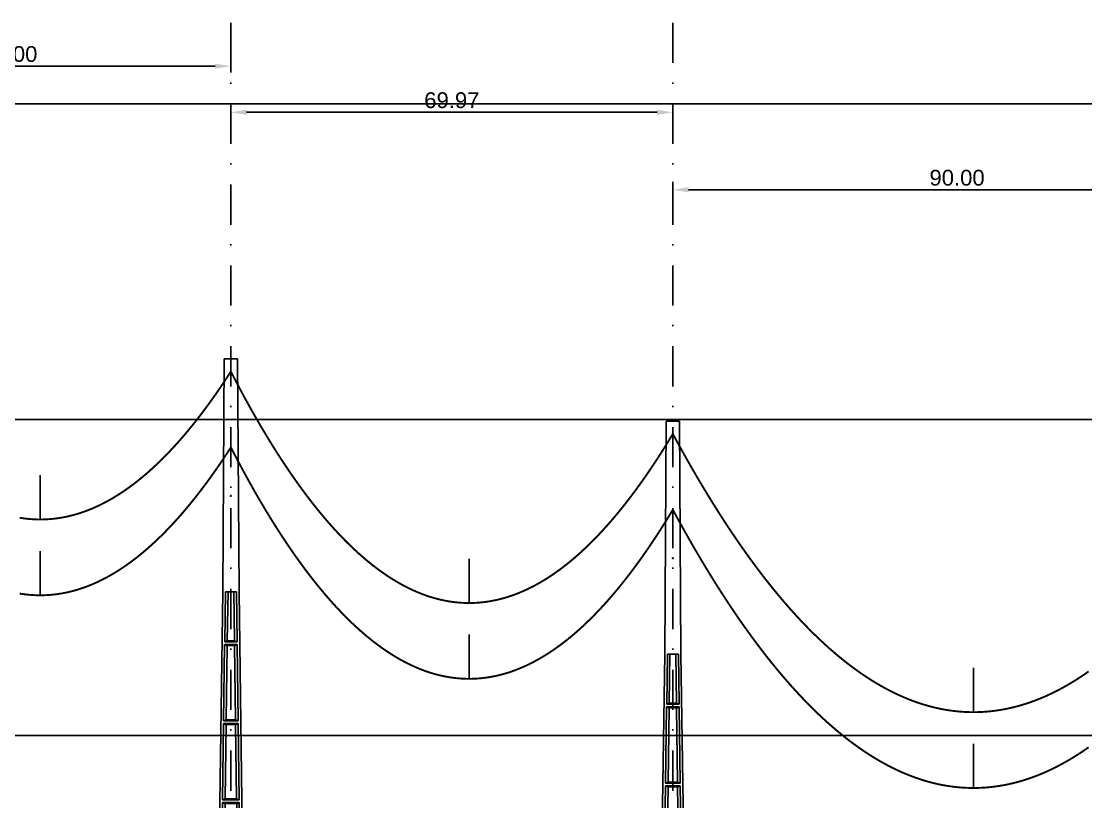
# Model space of a CAD drawing. Header units: metres. Extents: x -121 to 9872, y 3505 to 10721.
# Drawn here: x 7666.5 to 7835, y 8789.5 to 8913 of the extents above; entities that cross this region are included whole.
import ezdxf

# ---------------------------------------------------------------- set-up
doc = ezdxf.new("R2010")
doc.units = ezdxf.units.M
doc.header["$PDMODE"] = 2
doc.linetypes.add('DASHDOT', pattern=[25.4, 12.7, -6.35, 0, -6.35])
for name, color, linetype in [('CON-EOL- CA MAGNOLIA', 210, 'Continuous'), ('cotas', 7, 'Continuous'), ('Grade', 9, 'Continuous'), ('Ind.Rot', 8, 'DASHDOT'), ('POSTE DT', 7, 'Continuous')]:
    doc.layers.add(name, color=color, linetype=linetype)
doc.styles.get("Standard").update_dxf_attribs({"font": 'arial.ttf'})
doc.dimstyles.new('ISO-25', dxfattribs={"dimtxt": 2.5, "dimasz": 2.5, "dimexe": 1.25, "dimexo": 0.625, "dimtad": 1, "dimzin": 1, "dimtxsty": 'Standard', "dimcen": 2.5, "dimaunit": 1, "dimadec": 3, "dimazin": 3, "dimtfac": 1, "dimtmove": 0, "dimatfit": 3, "dimfxlon": 1, "dimarcsym": 0})

# ---------------------------------------------------------------- blocks, each defined once
blk = doc.blocks.new('*U1')
at = {"layer": 'POSTE DT', "extrusion": (0, 1, 0)}
for p, q in [((-3.31, 378.23), (-4.05, 262)), ((-3.31, 378.23), (3.31, 378.23)), ((3.31, 378.23), (4.06, 262)), ((-4.05, 262), (-7.72, 0)), ((-4.05, 262), (-4.05, 262)), ((-2.73, 262), (-3.08, 237.05)), ((-2.73, 262), (2.75, 262)), ((-1.42, 262), (-1.77, 237.57)), ((1.43, 262), (1.77, 237.57)), ((2.75, 262), (3.1, 237.05)), ((4.06, 262), (7.72, 0)), ((-3.1, 235.74), (-3.63, 197.65)), ((3.11, 235.73), (-3.1, 235.74)), ((3.1, 237.05), (-3.08, 237.05)), ((-1.8, 235.21), (-2.32, 198.19)), ((1.8, 235.21), (2.32, 198.19)), ((3.11, 235.73), (3.65, 197.65)), ((-3.65, 196.34), (-4.19, 158.25)), ((-2.35, 195.8), (-2.87, 158.8)), ((2.35, 195.8), (2.87, 158.8)), ((3.66, 196.34), (4.2, 158.25)), ((-4.21, 156.94), (-4.74, 118.85)), ((-2.9, 156.39), (-3.42, 119.41)), ((2.91, 156.39), (3.42, 119.41)), ((4.21, 156.94), (4.75, 118.85)), ((-4.76, 117.54), (-5.29, 79.45)), ((4.77, 117.54), (-4.76, 117.54)), ((4.75, 118.85), (-4.74, 118.85)), ((-3.46, 116.98), (-3.97, 80.02)), ((3.46, 116.98), (3.98, 80.02)), ((4.77, 117.54), (5.3, 79.45)), ((-5.31, 78.14), (-5.85, 40.06)), ((5.32, 78.14), (-5.31, 78.14)), ((5.3, 79.45), (-5.29, 79.45)), ((-4.01, 77.57), (-4.53, 40.63)), ((4.01, 77.57), (4.53, 40.63)), ((5.32, 78.14), (5.85, 40.06)), ((-5.86, 38.74), (-6.41, 0)), ((5.87, 38.74), (-5.86, 38.74)), ((5.85, 40.06), (-5.85, 40.06)), ((-4.56, 38.17), (-5.1, 0)), ((4.56, 38.17), (5.1, 0)), ((5.87, 38.74), (6.41, 0)), ((-6.41, 0), (-7.72, 0)), ((-5.1, 0), (-6.41, 0)), ((5.1, 0), (-5.1, 0)), ((6.41, 0), (5.1, 0)), ((7.72, 0), (6.41, 0))]:
    blk.add_line(p, q, dxfattribs=at)
at = {"layer": 'POSTE DT', "ltscale": 3}
for points in [[(-3.63, 197.65), (3.65, 197.65)], [(-3.65, 196.34), (3.66, 196.34)], [(-4.21, 156.94), (4.21, 156.94)], [(4.2, 158.25), (-4.19, 158.25)]]:
    blk.add_lwpolyline(points, dxfattribs=at)
at = {"layer": 'POSTE DT'}
for points, knots in [([(0.25, 309.94), (0.25, 309.93), (0.25, 309.93), (0.25, 309.92), (0.25, 309.91), (0.25, 309.9), (0.25, 309.89), (0.24, 309.85), (0.22, 309.82), (0.19, 309.77), (0.16, 309.74), (0.11, 309.71), (0.08, 309.7), (0.01, 309.68), (-0.02, 309.68), (-0.08, 309.7), (-0.11, 309.71), (-0.16, 309.74), (-0.18, 309.76), (-0.21, 309.8), (-0.22, 309.82), (-0.24, 309.85), (-0.24, 309.87), (-0.25, 309.89), (-0.25, 309.9), (-0.25, 309.92), (-0.25, 309.92), (-0.25, 309.93), (-0.25, 309.94), (-0.25, 309.95), (-0.25, 309.95), (-0.25, 309.96), (-0.25, 309.97), (-0.24, 310), (-0.23, 310.02), (-0.21, 310.07), (-0.2, 310.09), (-0.15, 310.14), (-0.13, 310.15), (-0.07, 310.18), (-0.03, 310.19), (0.03, 310.19), (0.06, 310.18), (0.12, 310.16), (0.14, 310.14), (0.18, 310.11), (0.2, 310.09), (0.21, 310.06), (0.22, 310.05), (0.23, 310.04), (0.24, 310.01), (0.24, 309.99), (0.25, 309.97), (0.25, 309.96), (0.25, 309.95), (0.25, 309.94), (0.25, 309.94), (0.25, 309.94), (0.25, 309.94)], [-54.728303, -54.728303, -54.728303, -54.728303, -54.309038, -54.309038, -53.647169, -53.647169, -52.532885, -52.532885, -48.86224, -48.86224, -45.282765, -45.282765, -41.52867, -41.52867, -37.867486, -37.867486, -34.454589, -34.454589, -31.301423, -31.301423, -28.48103, -28.48103, -26.961755, -26.961755, -25.7544, -25.7544, -25.136228, -25.136228, -24.64409, -24.64409, -24.094201, -24.094201, -23.191199, -23.191199, -20.494482, -20.494482, -17.342863, -17.342863, -13.645538, -13.645538, -9.835989, -9.835989, -6.296781, -6.296781, -3.005029, -3.005029, 0, 0, 0, 1.527594, 1.527594, 3.697216, 3.697216, 4.489727, 4.489727, 5.01438, 5.01438, 5.095313, 5.095313, 5.095313, 5.095313]), ([(-3.1, 235.74), (-2.88, 235.65), (-2.67, 235.56), (-2.23, 235.39), (-2.02, 235.3), (-1.8, 235.21)], [0.055576, 0.055576, 0.055576, 0.055576, 56.767409, 56.767409, 113.50757, 113.50757, 113.50757, 113.50757]), ([(-1.77, 237.57), (-1.99, 237.49), (-2.21, 237.4), (-2.64, 237.22), (-2.86, 237.14), (-3.08, 237.05)], [0, 0, 0, 0, 56.660495, 56.660495, 113.412826, 113.412826, 113.412826, 113.412826]), ([(-1.8, 235.21), (-1.2, 235.21), (-0.6, 235.21), (0.6, 235.21), (1.2, 235.21), (1.8, 235.21)], [0, 0, 0, 0, 68.567797, 68.567797, 137.136247, 137.136247, 137.136247, 137.136247]), ([(1.77, 237.57), (1.18, 237.57), (0.59, 237.57), (-0.59, 237.57), (-1.18, 237.57), (-1.77, 237.57)], [0, 0, 0, 0, 67.306894, 67.306894, 134.614447, 134.614447, 134.614447, 134.614447]), ([(3.1, 237.05), (2.87, 237.14), (2.65, 237.23), (2.21, 237.4), (1.99, 237.49), (1.77, 237.57)], [0, 0, 0, 0, 56.738948, 56.738948, 113.38731, 113.38731, 113.38731, 113.38731]), ([(1.8, 235.21), (2.02, 235.3), (2.24, 235.38), (2.68, 235.56), (2.89, 235.65), (3.11, 235.73)], [0, 0, 0, 0, 56.845349, 56.845349, 113.599799, 113.599799, 113.599799, 113.599799]), ([(-2.32, 198.19), (-2.54, 198.1), (-2.76, 198.01), (-3.2, 197.83), (-3.41, 197.74), (-3.63, 197.65)], [0, 0, 0, 0, 63.412073, 63.412073, 126.777421, 126.777421, 126.777421, 126.777421]), ([(2.32, 198.19), (1.55, 198.19), (0.77, 198.19), (-0.77, 198.19), (-1.55, 198.19), (-2.32, 198.19)], [0, 0, 0, 0, 88.31008, 88.31008, 176.620652, 176.620652, 176.620652, 176.620652]), ([(3.65, 197.65), (3.43, 197.74), (3.2, 197.83), (2.76, 198.01), (2.54, 198.1), (2.32, 198.19)], [0, 0, 0, 0, 63.488119, 63.488119, 126.880939, 126.880939, 126.880939, 126.880939]), ([(-3.65, 196.34), (-3.43, 196.25), (-3.22, 196.16), (-2.78, 195.98), (-2.57, 195.89), (-2.35, 195.8)], [0.054307, 0.054307, 0.054307, 0.054307, 63.527131, 63.527131, 127.063246, 127.063246, 127.063246, 127.063246]), ([(-2.35, 195.8), (-1.57, 195.8), (-0.78, 195.8), (0.79, 195.8), (1.57, 195.8), (2.35, 195.8)], [0, 0, 0, 0, 89.585713, 89.585713, 179.17191, 179.17191, 179.17191, 179.17191]), ([(2.35, 195.8), (2.57, 195.89), (2.79, 195.98), (3.23, 196.16), (3.45, 196.25), (3.66, 196.34)], [0, 0, 0, 0, 63.60246, 63.60246, 127.109696, 127.109696, 127.109696, 127.109696]), ([(-4.21, 156.94), (-3.99, 156.85), (-3.77, 156.75), (-3.34, 156.57), (-3.12, 156.48), (-2.9, 156.39)], [0.053423, 0.053423, 0.053423, 0.053423, 70.429742, 70.429742, 140.90167, 140.90167, 140.90167, 140.90167]), ([(-2.87, 158.8), (-3.09, 158.71), (-3.31, 158.62), (-3.75, 158.43), (-3.97, 158.34), (-4.19, 158.25)], [0, 0, 0, 0, 70.301707, 70.301707, 140.590947, 140.590947, 140.590947, 140.590947]), ([(-2.9, 156.39), (-1.94, 156.39), (-0.97, 156.39), (0.97, 156.39), (1.94, 156.39), (2.91, 156.39)], [0, 0, 0, 0, 110.60219, 110.60219, 221.20473, 221.20473, 221.20473, 221.20473]), ([(2.87, 158.8), (1.92, 158.8), (0.96, 158.8), (-0.96, 158.8), (-1.91, 158.8), (-2.87, 158.8)], [0, 0, 0, 0, 109.314454, 109.314454, 218.629264, 218.629264, 218.629264, 218.629264]), ([(4.2, 158.25), (3.98, 158.34), (3.76, 158.44), (3.31, 158.62), (3.09, 158.71), (2.87, 158.8)], [0, 0, 0, 0, 70.379198, 70.379198, 140.659718, 140.659718, 140.659718, 140.659718]), ([(2.91, 156.39), (3.12, 156.48), (3.34, 156.57), (3.78, 156.75), (4, 156.85), (4.21, 156.94)], [0, 0, 0, 0, 70.506649, 70.506649, 140.914701, 140.914701, 140.914701, 140.914701]), ([(-4.76, 117.54), (-4.54, 117.45), (-4.32, 117.35), (-3.89, 117.17), (-3.67, 117.07), (-3.46, 116.98)], [0.052784, 0.052784, 0.052784, 0.052784, 77.438432, 77.438432, 154.950301, 154.950301, 154.950301, 154.950301]), ([(-3.42, 119.41), (-3.64, 119.32), (-3.86, 119.23), (-4.3, 119.04), (-4.52, 118.95), (-4.74, 118.85)], [0, 0, 0, 0, 77.299547, 77.299547, 154.618634, 154.618634, 154.618634, 154.618634]), ([(-3.46, 116.98), (-2.3, 116.98), (-1.15, 116.98), (1.15, 116.98), (2.31, 116.98), (3.46, 116.98)], [0, 0, 0, 0, 131.617604, 131.617604, 263.235447, 263.235447, 263.235447, 263.235447]), ([(3.42, 119.41), (2.28, 119.41), (1.14, 119.41), (-1.14, 119.41), (-2.28, 119.41), (-3.42, 119.41)], [0, 0, 0, 0, 130.319901, 130.319901, 260.640046, 260.640046, 260.640046, 260.640046]), ([(4.75, 118.85), (4.53, 118.95), (4.31, 119.04), (3.87, 119.23), (3.64, 119.32), (3.42, 119.41)], [0, 0, 0, 0, 77.381597, 77.381597, 154.66183, 154.66183, 154.66183, 154.66183]), ([(3.46, 116.98), (3.68, 117.07), (3.89, 117.17), (4.33, 117.35), (4.55, 117.45), (4.77, 117.54)], [0, 0, 0, 0, 77.520013, 77.520013, 154.938747, 154.938747, 154.938747, 154.938747]), ([(-3.97, 80.02), (-4.19, 79.93), (-4.41, 79.83), (-4.85, 79.64), (-5.07, 79.55), (-5.29, 79.45)], [0, 0, 0, 0, 84.379671, 84.379671, 168.809376, 168.809376, 168.809376, 168.809376]), ([(3.98, 80.02), (2.65, 80.02), (1.33, 80.02), (-1.32, 80.02), (-2.65, 80.02), (-3.97, 80.02)], [0, 0, 0, 0, 151.326157, 151.326157, 302.652465, 302.652465, 302.652465, 302.652465]), ([(5.3, 79.45), (5.08, 79.55), (4.86, 79.64), (4.42, 79.83), (4.2, 79.93), (3.98, 80.02)], [0, 0, 0, 0, 84.46863, 84.46863, 168.833721, 168.833721, 168.833721, 168.833721]), ([(-5.31, 78.14), (-5.09, 78.05), (-4.88, 77.95), (-4.44, 77.76), (-4.23, 77.67), (-4.01, 77.57)], [0.052308, 0.052308, 0.052308, 0.052308, 84.527725, 84.527725, 169.158824, 169.158824, 169.158824, 169.158824]), ([(-4.01, 77.57), (-2.67, 77.57), (-1.34, 77.57), (1.34, 77.57), (2.67, 77.57), (4.01, 77.57)], [0, 0, 0, 0, 152.632212, 152.632212, 305.264569, 305.264569, 305.264569, 305.264569]), ([(4.01, 77.57), (4.23, 77.67), (4.45, 77.76), (4.88, 77.95), (5.1, 78.05), (5.32, 78.14)], [0, 0, 0, 0, 84.616316, 84.616316, 169.129178, 169.129178, 169.129178, 169.129178]), ([(-5.86, 38.74), (-5.65, 38.65), (-5.43, 38.55), (-5, 38.36), (-4.78, 38.26), (-4.56, 38.17)], [0.026524, 0.026524, 0.026524, 0.026524, 91.679563, 91.679563, 183.466041, 183.466041, 183.466041, 183.466041]), ([(-4.53, 40.63), (-4.75, 40.53), (-4.97, 40.44), (-5.41, 40.25), (-5.63, 40.15), (-5.85, 40.06)], [0, 0, 0, 0, 91.523648, 91.523648, 183.126775, 183.126775, 183.126775, 183.126775]), ([(-4.56, 38.17), (-3.04, 38.17), (-1.52, 38.17), (1.52, 38.17), (3.04, 38.17), (4.56, 38.17)], [0, 0, 0, 0, 173.646192, 173.646192, 347.292451, 347.292451, 347.292451, 347.292451]), ([(4.53, 40.63), (3.02, 40.63), (1.51, 40.63), (-1.51, 40.63), (-3.02, 40.63), (-4.53, 40.63)], [0, 0, 0, 0, 172.33304, 172.33304, 344.666151, 344.666151, 344.666151, 344.666151]), ([(5.85, 40.06), (5.63, 40.15), (5.41, 40.25), (4.97, 40.44), (4.75, 40.53), (4.53, 40.63)], [0, 0, 0, 0, 91.621326, 91.621326, 183.137324, 183.137324, 183.137324, 183.137324]), ([(4.56, 38.17), (4.78, 38.26), (5, 38.36), (5.43, 38.55), (5.65, 38.65), (5.87, 38.74)], [0, 0, 0, 0, 91.776928, 91.776928, 183.448614, 183.448614, 183.448614, 183.448614])]:
    blk.add_open_spline(points, degree=3, knots=knots, dxfattribs=at)
blk = doc.blocks.new('*D136')
at = {"layer": 'cotas', "color": 0, "lineweight": -2, "transparency": 16777216}
for p, q in [((7629.68, 8904.95), (7629.68, 8907.2)), ((7632.18, 8905.95), (7697.17, 8905.95)), ((7699.67, 8904.95), (7699.67, 8907.2))]:
    blk.add_line(p, q, dxfattribs=at)
at = {"layer": 'cotas', "color": 0, "transparency": 16777216}
for points in [[(7632.18, 8906.36), (7632.18, 8905.53), (7629.68, 8905.95)], [(7697.17, 8906.36), (7697.17, 8905.53), (7699.67, 8905.95)]]:
    blk.add_solid(points, dxfattribs=at)
at = {"layer": 'Defpoints', "color": 0, "transparency": 16777216}
for p in [(7699.67, 8905.95), (7629.68, 8877.04), (7699.67, 8859.59)]:
    blk.add_point(p, dxfattribs=at)
at = {"layer": 'cotas', "color": 0, "transparency": 16777216, "insert": (7664.68, 8907.85), "char_height": 2.5, "attachment_point": 5}
blk.add_mtext('70.00', dxfattribs=at)
blk = doc.blocks.new('*D137')
at = {"layer": 'cotas', "color": 0, "lineweight": -2, "transparency": 16777216}
for p, q in [((7699.67, 8897.64), (7699.67, 8899.89)), ((7769.64, 8897.64), (7769.64, 8899.89)), ((7702.17, 8898.64), (7767.14, 8898.64))]:
    blk.add_line(p, q, dxfattribs=at)
at = {"layer": 'cotas', "color": 0, "transparency": 16777216}
for points in [[(7702.17, 8899.05), (7702.17, 8898.22), (7699.67, 8898.64)], [(7767.14, 8899.05), (7767.14, 8898.22), (7769.64, 8898.64)]]:
    blk.add_solid(points, dxfattribs=at)
at = {"layer": 'Defpoints', "color": 0, "transparency": 16777216}
for p in [(7769.64, 8898.64), (7699.67, 8859.59), (7769.64, 8849.73)]:
    blk.add_point(p, dxfattribs=at)
at = {"layer": 'cotas', "color": 0, "transparency": 16777216, "insert": (7734.66, 8900.54), "char_height": 2.5, "attachment_point": 5}
blk.add_mtext('69.97', dxfattribs=at)
blk = doc.blocks.new('*D138')
at = {"layer": 'cotas', "color": 0, "lineweight": -2, "transparency": 16777216}
for p, q in [((7769.64, 8885.37), (7769.64, 8887.62)), ((7859.64, 8885.37), (7859.64, 8887.62)), ((7772.14, 8886.37), (7857.14, 8886.37))]:
    blk.add_line(p, q, dxfattribs=at)
at = {"layer": 'cotas', "color": 0, "transparency": 16777216}
for points in [[(7772.14, 8886.79), (7772.14, 8885.96), (7769.64, 8886.37)], [(7857.14, 8886.79), (7857.14, 8885.96), (7859.64, 8886.37)]]:
    blk.add_solid(points, dxfattribs=at)
at = {"layer": 'Defpoints', "color": 0, "transparency": 16777216}
for p in [(7859.64, 8886.37), (7769.64, 8849.73), (7859.64, 8840.63)]:
    blk.add_point(p, dxfattribs=at)
at = {"layer": 'cotas', "color": 0, "transparency": 16777216, "insert": (7814.64, 8888.27), "char_height": 2.5, "attachment_point": 5}
blk.add_mtext('90.00', dxfattribs=at)

msp = doc.modelspace()

# ---------------------------------------------------------------- linework, layer by layer
at = {"layer": 'CON-EOL- CA MAGNOLIA'}
for p, q in [((7669.504, 8834.186), (7669.504, 8841.186)), ((7669.504, 8822.186), (7669.504, 8829.186)), ((7669.504, 8822.186), (7669.504, 8829.186)), ((7737.393, 8820.964), (7737.393, 8827.964)), ((7737.393, 8808.964), (7737.393, 8815.964)), ((7737.393, 8808.964), (7737.393, 8815.964)), ((7817.239, 8803.685), (7817.239, 8810.685)), ((7817.239, 8791.685), (7817.239, 8798.685)), ((7817.239, 8791.685), (7817.239, 8798.685))]:
    msp.add_line(p, q, dxfattribs=at)
at = {"layer": 'CON-EOL- CA MAGNOLIA', "const_width": 0.3}
for points in [[(7666.244, 8834.458), (7666.592, 8834.403), (7666.941, 8834.354), (7667.289, 8834.311), (7667.637, 8834.275), (7667.985, 8834.245), (7668.334, 8834.221), (7668.682, 8834.203), (7669.03, 8834.191), (7669.378, 8834.186), (7669.726, 8834.187), (7670.075, 8834.194), (7670.423, 8834.207), (7670.771, 8834.227), (7671.119, 8834.253), (7671.468, 8834.285), (7671.816, 8834.323), (7672.164, 8834.367), (7672.512, 8834.418), (7672.861, 8834.475), (7673.209, 8834.538), (7673.557, 8834.607), (7673.905, 8834.683), (7674.254, 8834.765), (7674.602, 8834.853), (7674.95, 8834.947), (7675.298, 8835.048), (7675.647, 8835.154), (7675.995, 8835.267), (7676.343, 8835.387), (7676.691, 8835.512), (7677.039, 8835.644), (7677.388, 8835.781), (7677.736, 8835.926), (7678.084, 8836.076), (7678.432, 8836.232), (7678.781, 8836.395), (7679.129, 8836.564), (7679.477, 8836.74), (7679.825, 8836.921), (7680.174, 8837.109), (7680.522, 8837.303), (7680.87, 8837.503), (7681.218, 8837.71), (7681.567, 8837.922), (7681.915, 8838.141), (7682.263, 8838.366), (7682.611, 8838.598), (7682.96, 8838.835), (7683.308, 8839.079), (7683.656, 8839.329), (7684.004, 8839.586), (7684.352, 8839.848), (7684.701, 8840.117), (7685.049, 8840.392), (7685.397, 8840.674), (7685.745, 8840.961), (7686.094, 8841.255), (7686.442, 8841.555), (7686.79, 8841.862), (7687.138, 8842.174), (7687.487, 8842.493), (7687.835, 8842.818), (7688.183, 8843.149), (7688.531, 8843.487), (7688.88, 8843.831), (7689.228, 8844.181), (7689.576, 8844.537), (7689.924, 8844.9), (7690.273, 8845.269), (7690.621, 8845.644), (7690.969, 8846.025), (7691.317, 8846.413), (7691.666, 8846.807), (7692.014, 8847.207), (7692.362, 8847.614), (7692.71, 8848.026), (7693.058, 8848.445), (7693.407, 8848.871), (7693.755, 8849.302), (7694.103, 8849.74), (7694.451, 8850.184), (7694.8, 8850.635), (7695.148, 8851.091), (7695.496, 8851.554), (7695.844, 8852.023), (7696.193, 8852.499), (7696.541, 8852.981), (7696.889, 8853.469), (7697.237, 8853.963), (7697.586, 8854.464), (7697.934, 8854.971), (7698.282, 8855.484), (7698.63, 8856.004), (7698.979, 8856.529), (7699.327, 8857.062), (7699.675, 8857.6)], [(7699.675, 8857.6), (7700.023, 8856.925), (7700.371, 8856.256), (7700.719, 8855.593), (7701.067, 8854.937), (7701.416, 8854.287), (7701.764, 8853.644), (7702.112, 8853.007), (7702.46, 8852.376), (7702.808, 8851.751), (7703.156, 8851.133), (7703.504, 8850.521), (7703.852, 8849.915), (7704.2, 8849.316), (7704.549, 8848.723), (7704.897, 8848.137), (7705.245, 8847.556), (7705.593, 8846.982), (7705.941, 8846.414), (7706.289, 8845.853), (7706.637, 8845.298), (7706.985, 8844.749), (7707.333, 8844.206), (7707.682, 8843.67), (7708.03, 8843.14), (7708.378, 8842.617), (7708.726, 8842.099), (7709.074, 8841.588), (7709.422, 8841.083), (7709.77, 8840.585), (7710.118, 8840.093), (7710.466, 8839.607), (7710.815, 8839.127), (7711.163, 8838.654), (7711.511, 8838.186), (7711.859, 8837.726), (7712.207, 8837.271), (7712.555, 8836.823), (7712.903, 8836.381), (7713.251, 8835.945), (7713.599, 8835.516), (7713.947, 8835.093), (7714.296, 8834.676), (7714.644, 8834.265), (7714.992, 8833.861), (7715.34, 8833.462), (7715.688, 8833.07), (7716.036, 8832.685), (7716.384, 8832.306), (7716.732, 8831.933), (7717.08, 8831.566), (7717.429, 8831.205), (7717.777, 8830.851), (7718.125, 8830.503), (7718.473, 8830.161), (7718.821, 8829.825), (7719.169, 8829.496), (7719.517, 8829.173), (7719.865, 8828.856), (7720.213, 8828.546), (7720.562, 8828.241), (7720.91, 8827.943), (7721.258, 8827.651), (7721.606, 8827.366), (7721.954, 8827.086), (7722.302, 8826.813), (7722.65, 8826.546), (7722.998, 8826.286), (7723.346, 8826.031), (7723.695, 8825.783), (7724.043, 8825.541), (7724.391, 8825.306), (7724.739, 8825.076), (7725.087, 8824.853), (7725.435, 8824.636), (7725.783, 8824.425), (7726.131, 8824.221), (7726.479, 8824.022), (7726.828, 8823.83), (7727.176, 8823.645), (7727.524, 8823.465), (7727.872, 8823.292), (7728.22, 8823.125), (7728.568, 8822.964), (7728.916, 8822.809), (7729.264, 8822.661), (7729.612, 8822.518), (7729.961, 8822.382), (7730.309, 8822.253), (7730.657, 8822.129), (7731.005, 8822.012), (7731.353, 8821.901), (7731.701, 8821.796), (7732.049, 8821.697), (7732.397, 8821.605), (7732.745, 8821.519), (7733.094, 8821.439), (7733.442, 8821.365), (7733.79, 8821.298), (7734.138, 8821.236), (7734.486, 8821.181), (7734.834, 8821.132), (7735.182, 8821.09), (7735.53, 8821.053), (7735.878, 8821.023), (7736.226, 8820.999), (7736.575, 8820.981), (7736.923, 8820.97), (7737.271, 8820.965), (7737.619, 8820.965), (7737.967, 8820.973), (7738.315, 8820.986), (7738.663, 8821.006), (7739.011, 8821.031), (7739.359, 8821.064), (7739.708, 8821.102), (7740.056, 8821.146), (7740.404, 8821.197), (7740.752, 8821.254), (7741.1, 8821.317), (7741.448, 8821.387), (7741.796, 8821.462), (7742.144, 8821.544), (7742.492, 8821.632), (7742.841, 8821.726), (7743.189, 8821.827), (7743.537, 8821.933), (7743.885, 8822.046), (7744.233, 8822.166), (7744.581, 8822.291), (7744.929, 8822.423), (7745.277, 8822.56), (7745.625, 8822.705), (7745.974, 8822.855), (7746.322, 8823.011), (7746.67, 8823.174), (7747.018, 8823.343), (7747.366, 8823.518), (7747.714, 8823.7), (7748.062, 8823.888), (7748.41, 8824.081), (7748.758, 8824.282), (7749.107, 8824.488), (7749.455, 8824.701), (7749.803, 8824.919), (7750.151, 8825.145), (7750.499, 8825.376), (7750.847, 8825.613), (7751.195, 8825.857), (7751.543, 8826.107), (7751.891, 8826.363), (7752.24, 8826.626), (7752.588, 8826.895), (7752.936, 8827.17), (7753.284, 8827.451), (7753.632, 8827.738), (7753.98, 8828.032), (7754.328, 8828.332), (7754.676, 8828.638), (7755.024, 8828.951), (7755.373, 8829.269), (7755.721, 8829.594), (7756.069, 8829.925), (7756.417, 8830.263), (7756.765, 8830.607), (7757.113, 8830.957), (7757.461, 8831.313), (7757.809, 8831.675), (7758.157, 8832.044), (7758.505, 8832.419), (7758.854, 8832.8), (7759.202, 8833.188), (7759.55, 8833.581), (7759.898, 8833.981), (7760.246, 8834.388), (7760.594, 8834.8), (7760.942, 8835.219), (7761.29, 8835.644), (7761.638, 8836.076), (7761.987, 8836.513), (7762.335, 8836.957), (7762.683, 8837.407), (7763.031, 8837.864), (7763.379, 8838.326), (7763.727, 8838.795), (7764.075, 8839.271), (7764.423, 8839.752), (7764.771, 8840.24), (7765.12, 8840.734), (7765.468, 8841.234), (7765.816, 8841.741), (7766.164, 8842.254), (7766.512, 8842.773), (7766.86, 8843.299), (7767.208, 8843.831), (7767.556, 8844.369), (7767.904, 8844.913), (7768.253, 8845.464), (7768.601, 8846.021), (7768.949, 8846.584), (7769.297, 8847.154), (7769.645, 8847.73)], [(7769.645, 8847.73), (7770.093, 8846.903), (7770.541, 8846.084), (7770.988, 8845.272), (7771.436, 8844.469), (7771.884, 8843.673), (7772.332, 8842.886), (7772.779, 8842.106), (7773.227, 8841.334), (7773.675, 8840.57), (7774.123, 8839.814), (7774.57, 8839.066), (7775.018, 8838.326), (7775.466, 8837.593), (7775.914, 8836.869), (7776.361, 8836.152), (7776.809, 8835.443), (7777.257, 8834.742), (7777.705, 8834.049), (7778.152, 8833.364), (7778.6, 8832.687), (7779.048, 8832.017), (7779.496, 8831.355), (7779.944, 8830.702), (7780.391, 8830.056), (7780.839, 8829.418), (7781.287, 8828.788), (7781.735, 8828.165), (7782.182, 8827.551), (7782.63, 8826.944), (7783.078, 8826.345), (7783.526, 8825.754), (7783.973, 8825.171), (7784.421, 8824.596), (7784.869, 8824.028), (7785.317, 8823.469), (7785.764, 8822.917), (7786.212, 8822.373), (7786.66, 8821.837), (7787.108, 8821.309), (7787.555, 8820.788), (7788.003, 8820.276), (7788.451, 8819.771), (7788.899, 8819.274), (7789.346, 8818.785), (7789.794, 8818.303), (7790.242, 8817.83), (7790.69, 8817.364), (7791.138, 8816.906), (7791.585, 8816.456), (7792.033, 8816.014), (7792.481, 8815.579), (7792.929, 8815.153), (7793.376, 8814.734), (7793.824, 8814.323), (7794.272, 8813.92), (7794.72, 8813.524), (7795.167, 8813.137), (7795.615, 8812.757), (7796.063, 8812.385), (7796.511, 8812.021), (7796.958, 8811.664), (7797.406, 8811.316), (7797.854, 8810.975), (7798.302, 8810.642), (7798.749, 8810.317), (7799.197, 8809.999), (7799.645, 8809.69), (7800.093, 8809.388), (7800.541, 8809.094), (7800.988, 8808.808), (7801.436, 8808.529), (7801.884, 8808.258), (7802.332, 8807.996), (7802.779, 8807.74), (7803.227, 8807.493), (7803.675, 8807.254), (7804.123, 8807.022), (7804.57, 8806.798), (7805.018, 8806.582), (7805.466, 8806.373), (7805.914, 8806.173), (7806.361, 8805.98), (7806.809, 8805.795), (7807.257, 8805.618), (7807.705, 8805.448), (7808.152, 8805.286), (7808.6, 8805.132), (7809.048, 8804.986), (7809.496, 8804.848), (7809.944, 8804.717), (7810.391, 8804.595), (7810.839, 8804.48), (7811.287, 8804.372), (7811.735, 8804.273), (7812.182, 8804.181), (7812.63, 8804.097), (7813.078, 8804.021), (7813.526, 8803.953), (7813.973, 8803.892), (7814.421, 8803.839), (7814.869, 8803.794), (7815.317, 8803.757), (7815.764, 8803.728), (7816.212, 8803.706), (7816.66, 8803.692), (7817.108, 8803.686), (7817.555, 8803.687), (7818.003, 8803.697), (7818.451, 8803.714), (7818.899, 8803.739), (7819.346, 8803.771), (7819.794, 8803.812), (7820.242, 8803.86), (7820.69, 8803.916), (7821.138, 8803.98), (7821.585, 8804.052), (7822.033, 8804.131), (7822.481, 8804.218), (7822.929, 8804.313), (7823.376, 8804.416), (7823.824, 8804.526), (7824.272, 8804.644), (7824.72, 8804.77), (7825.167, 8804.904), (7825.615, 8805.046), (7826.063, 8805.195), (7826.511, 8805.352), (7826.958, 8805.517), (7827.406, 8805.69), (7827.854, 8805.87), (7828.302, 8806.058), (7828.749, 8806.254), (7829.197, 8806.458), (7829.645, 8806.67), (7830.093, 8806.889), (7830.541, 8807.117), (7830.988, 8807.351), (7831.436, 8807.594), (7831.884, 8807.845), (7832.332, 8808.103), (7832.779, 8808.369), (7833.227, 8808.643), (7833.675, 8808.925), (7834.123, 8809.214), (7834.57, 8809.511), (7835.018, 8809.816), (7835.466, 8810.129)], [(7666.244, 8822.458), (7666.592, 8822.403), (7666.941, 8822.354), (7667.289, 8822.312), (7667.637, 8822.275), (7667.985, 8822.245), (7668.334, 8822.221), (7668.682, 8822.203), (7669.03, 8822.191), (7669.378, 8822.186), (7669.726, 8822.187), (7670.075, 8822.194), (7670.423, 8822.207), (7670.771, 8822.227), (7671.119, 8822.253), (7671.468, 8822.285), (7671.816, 8822.323), (7672.164, 8822.367), (7672.512, 8822.418), (7672.861, 8822.475), (7673.209, 8822.538), (7673.557, 8822.607), (7673.905, 8822.683), (7674.254, 8822.765), (7674.602, 8822.853), (7674.95, 8822.947), (7675.298, 8823.048), (7675.647, 8823.154), (7675.995, 8823.267), (7676.343, 8823.387), (7676.691, 8823.512), (7677.039, 8823.644), (7677.388, 8823.781), (7677.736, 8823.926), (7678.084, 8824.076), (7678.432, 8824.232), (7678.781, 8824.395), (7679.129, 8824.564), (7679.477, 8824.74), (7679.825, 8824.921), (7680.174, 8825.109), (7680.522, 8825.303), (7680.87, 8825.503), (7681.218, 8825.709), (7681.567, 8825.922), (7681.915, 8826.141), (7682.263, 8826.366), (7682.611, 8826.598), (7682.96, 8826.835), (7683.308, 8827.079), (7683.656, 8827.329), (7684.004, 8827.586), (7684.352, 8827.848), (7684.701, 8828.117), (7685.049, 8828.392), (7685.397, 8828.674), (7685.745, 8828.961), (7686.094, 8829.255), (7686.442, 8829.555), (7686.79, 8829.861), (7687.138, 8830.174), (7687.487, 8830.493), (7687.835, 8830.818), (7688.183, 8831.149), (7688.531, 8831.487), (7688.88, 8831.831), (7689.228, 8832.181), (7689.576, 8832.537), (7689.924, 8832.9), (7690.273, 8833.269), (7690.621, 8833.644), (7690.969, 8834.025), (7691.317, 8834.413), (7691.666, 8834.807), (7692.014, 8835.207), (7692.362, 8835.614), (7692.71, 8836.026), (7693.058, 8836.445), (7693.407, 8836.871), (7693.755, 8837.302), (7694.103, 8837.74), (7694.451, 8838.184), (7694.8, 8838.635), (7695.148, 8839.091), (7695.496, 8839.554), (7695.844, 8840.023), (7696.193, 8840.499), (7696.541, 8840.981), (7696.889, 8841.469), (7697.237, 8841.963), (7697.586, 8842.464), (7697.934, 8842.971), (7698.282, 8843.484), (7698.63, 8844.004), (7698.979, 8844.529), (7699.327, 8845.062), (7699.675, 8845.6)], [(7666.244, 8822.458), (7666.592, 8822.403), (7666.941, 8822.354), (7667.289, 8822.311), (7667.637, 8822.275), (7667.985, 8822.245), (7668.334, 8822.221), (7668.682, 8822.203), (7669.03, 8822.191), (7669.378, 8822.186), (7669.726, 8822.187), (7670.075, 8822.194), (7670.423, 8822.207), (7670.771, 8822.227), (7671.119, 8822.253), (7671.468, 8822.285), (7671.816, 8822.323), (7672.164, 8822.367), (7672.512, 8822.418), (7672.861, 8822.475), (7673.209, 8822.538), (7673.557, 8822.607), (7673.905, 8822.683), (7674.254, 8822.765), (7674.602, 8822.853), (7674.95, 8822.947), (7675.298, 8823.048), (7675.647, 8823.154), (7675.995, 8823.267), (7676.343, 8823.387), (7676.691, 8823.512), (7677.039, 8823.644), (7677.388, 8823.781), (7677.736, 8823.926), (7678.084, 8824.076), (7678.432, 8824.233), (7678.781, 8824.395), (7679.129, 8824.564), (7679.477, 8824.74), (7679.825, 8824.921), (7680.174, 8825.109), (7680.522, 8825.303), (7680.87, 8825.503), (7681.218, 8825.71), (7681.567, 8825.922), (7681.915, 8826.141), (7682.263, 8826.366), (7682.611, 8826.598), (7682.96, 8826.835), (7683.308, 8827.079), (7683.656, 8827.329), (7684.004, 8827.586), (7684.352, 8827.848), (7684.701, 8828.117), (7685.049, 8828.392), (7685.397, 8828.674), (7685.745, 8828.961), (7686.094, 8829.255), (7686.442, 8829.555), (7686.79, 8829.862), (7687.138, 8830.174), (7687.487, 8830.493), (7687.835, 8830.818), (7688.183, 8831.149), (7688.531, 8831.487), (7688.88, 8831.831), (7689.228, 8832.181), (7689.576, 8832.537), (7689.924, 8832.9), (7690.273, 8833.269), (7690.621, 8833.644), (7690.969, 8834.025), (7691.317, 8834.413), (7691.666, 8834.807), (7692.014, 8835.207), (7692.362, 8835.614), (7692.71, 8836.026), (7693.058, 8836.445), (7693.407, 8836.871), (7693.755, 8837.302), (7694.103, 8837.74), (7694.451, 8838.184), (7694.8, 8838.635), (7695.148, 8839.091), (7695.496, 8839.554), (7695.844, 8840.023), (7696.193, 8840.499), (7696.541, 8840.981), (7696.889, 8841.469), (7697.237, 8841.963), (7697.586, 8842.464), (7697.934, 8842.971), (7698.282, 8843.484), (7698.63, 8844.004), (7698.979, 8844.529), (7699.327, 8845.062), (7699.675, 8845.6)], [(7699.675, 8845.6), (7700.023, 8844.925), (7700.371, 8844.256), (7700.719, 8843.593), (7701.067, 8842.937), (7701.416, 8842.287), (7701.764, 8841.644), (7702.112, 8841.007), (7702.46, 8840.376), (7702.808, 8839.751), (7703.156, 8839.133), (7703.504, 8838.521), (7703.852, 8837.915), (7704.2, 8837.316), (7704.549, 8836.723), (7704.897, 8836.137), (7705.245, 8835.556), (7705.593, 8834.982), (7705.941, 8834.414), (7706.289, 8833.853), (7706.637, 8833.298), (7706.985, 8832.749), (7707.333, 8832.206), (7707.682, 8831.67), (7708.03, 8831.14), (7708.378, 8830.617), (7708.726, 8830.099), (7709.074, 8829.588), (7709.422, 8829.083), (7709.77, 8828.585), (7710.118, 8828.093), (7710.466, 8827.607), (7710.815, 8827.127), (7711.163, 8826.654), (7711.511, 8826.186), (7711.859, 8825.726), (7712.207, 8825.271), (7712.555, 8824.823), (7712.903, 8824.381), (7713.251, 8823.945), (7713.599, 8823.516), (7713.947, 8823.092), (7714.296, 8822.676), (7714.644, 8822.265), (7714.992, 8821.861), (7715.34, 8821.462), (7715.688, 8821.071), (7716.036, 8820.685), (7716.384, 8820.306), (7716.732, 8819.932), (7717.08, 8819.566), (7717.429, 8819.205), (7717.777, 8818.851), (7718.125, 8818.503), (7718.473, 8818.161), (7718.821, 8817.825), (7719.169, 8817.496), (7719.517, 8817.173), (7719.865, 8816.856), (7720.213, 8816.546), (7720.562, 8816.241), (7720.91, 8815.943), (7721.258, 8815.651), (7721.606, 8815.366), (7721.954, 8815.086), (7722.302, 8814.813), (7722.65, 8814.546), (7722.998, 8814.286), (7723.346, 8814.031), (7723.695, 8813.783), (7724.043, 8813.541), (7724.391, 8813.306), (7724.739, 8813.076), (7725.087, 8812.853), (7725.435, 8812.636), (7725.783, 8812.425), (7726.131, 8812.221), (7726.479, 8812.022), (7726.828, 8811.83), (7727.176, 8811.645), (7727.524, 8811.465), (7727.872, 8811.292), (7728.22, 8811.125), (7728.568, 8810.964), (7728.916, 8810.809), (7729.264, 8810.661), (7729.612, 8810.518), (7729.961, 8810.382), (7730.309, 8810.253), (7730.657, 8810.129), (7731.005, 8810.012), (7731.353, 8809.901), (7731.701, 8809.796), (7732.049, 8809.697), (7732.397, 8809.605), (7732.745, 8809.519), (7733.094, 8809.439), (7733.442, 8809.365), (7733.79, 8809.297), (7734.138, 8809.236), (7734.486, 8809.181), (7734.834, 8809.132), (7735.182, 8809.09), (7735.53, 8809.053), (7735.878, 8809.023), (7736.226, 8808.999), (7736.575, 8808.981), (7736.923, 8808.97), (7737.271, 8808.965), (7737.619, 8808.966), (7737.967, 8808.973), (7738.315, 8808.986), (7738.663, 8809.006), (7739.011, 8809.031), (7739.359, 8809.064), (7739.708, 8809.102), (7740.056, 8809.146), (7740.404, 8809.197), (7740.752, 8809.254), (7741.1, 8809.317), (7741.448, 8809.386), (7741.796, 8809.462), (7742.144, 8809.544), (7742.492, 8809.632), (7742.841, 8809.726), (7743.189, 8809.827), (7743.537, 8809.933), (7743.885, 8810.046), (7744.233, 8810.166), (7744.581, 8810.291), (7744.929, 8810.423), (7745.277, 8810.56), (7745.625, 8810.705), (7745.974, 8810.855), (7746.322, 8811.011), (7746.67, 8811.174), (7747.018, 8811.343), (7747.366, 8811.518), (7747.714, 8811.7), (7748.062, 8811.888), (7748.41, 8812.081), (7748.758, 8812.282), (7749.107, 8812.488), (7749.455, 8812.701), (7749.803, 8812.919), (7750.151, 8813.144), (7750.499, 8813.376), (7750.847, 8813.613), (7751.195, 8813.857), (7751.543, 8814.107), (7751.891, 8814.363), (7752.24, 8814.626), (7752.588, 8814.895), (7752.936, 8815.17), (7753.284, 8815.451), (7753.632, 8815.738), (7753.98, 8816.032), (7754.328, 8816.332), (7754.676, 8816.638), (7755.024, 8816.951), (7755.373, 8817.269), (7755.721, 8817.594), (7756.069, 8817.926), (7756.417, 8818.263), (7756.765, 8818.607), (7757.113, 8818.957), (7757.461, 8819.313), (7757.809, 8819.675), (7758.157, 8820.044), (7758.505, 8820.419), (7758.854, 8820.8), (7759.202, 8821.188), (7759.55, 8821.581), (7759.898, 8821.981), (7760.246, 8822.388), (7760.594, 8822.8), (7760.942, 8823.219), (7761.29, 8823.644), (7761.638, 8824.075), (7761.987, 8824.513), (7762.335, 8824.957), (7762.683, 8825.407), (7763.031, 8825.864), (7763.379, 8826.326), (7763.727, 8826.795), (7764.075, 8827.271), (7764.423, 8827.752), (7764.771, 8828.24), (7765.12, 8828.734), (7765.468, 8829.234), (7765.816, 8829.741), (7766.164, 8830.254), (7766.512, 8830.773), (7766.86, 8831.299), (7767.208, 8831.831), (7767.556, 8832.369), (7767.904, 8832.913), (7768.253, 8833.464), (7768.601, 8834.021), (7768.949, 8834.584), (7769.297, 8835.154), (7769.645, 8835.73)], [(7699.675, 8845.6), (7700.023, 8844.925), (7700.371, 8844.256), (7700.719, 8843.593), (7701.067, 8842.937), (7701.416, 8842.287), (7701.764, 8841.644), (7702.112, 8841.007), (7702.46, 8840.376), (7702.808, 8839.751), (7703.156, 8839.133), (7703.504, 8838.521), (7703.852, 8837.915), (7704.2, 8837.316), (7704.549, 8836.723), (7704.897, 8836.137), (7705.245, 8835.556), (7705.593, 8834.982), (7705.941, 8834.414), (7706.289, 8833.853), (7706.637, 8833.298), (7706.985, 8832.749), (7707.333, 8832.206), (7707.682, 8831.67), (7708.03, 8831.14), (7708.378, 8830.617), (7708.726, 8830.099), (7709.074, 8829.588), (7709.422, 8829.083), (7709.77, 8828.585), (7710.118, 8828.093), (7710.466, 8827.607), (7710.815, 8827.127), (7711.163, 8826.654), (7711.511, 8826.186), (7711.859, 8825.726), (7712.207, 8825.271), (7712.555, 8824.823), (7712.903, 8824.381), (7713.251, 8823.945), (7713.599, 8823.516), (7713.947, 8823.093), (7714.296, 8822.676), (7714.644, 8822.265), (7714.992, 8821.861), (7715.34, 8821.462), (7715.688, 8821.071), (7716.036, 8820.685), (7716.384, 8820.306), (7716.732, 8819.933), (7717.08, 8819.566), (7717.429, 8819.205), (7717.777, 8818.851), (7718.125, 8818.503), (7718.473, 8818.161), (7718.821, 8817.825), (7719.169, 8817.496), (7719.517, 8817.173), (7719.865, 8816.856), (7720.213, 8816.546), (7720.562, 8816.241), (7720.91, 8815.943), (7721.258, 8815.651), (7721.606, 8815.366), (7721.954, 8815.086), (7722.302, 8814.813), (7722.65, 8814.546), (7722.998, 8814.286), (7723.346, 8814.031), (7723.695, 8813.783), (7724.043, 8813.541), (7724.391, 8813.306), (7724.739, 8813.076), (7725.087, 8812.853), (7725.435, 8812.636), (7725.783, 8812.425), (7726.131, 8812.221), (7726.479, 8812.022), (7726.828, 8811.83), (7727.176, 8811.645), (7727.524, 8811.465), (7727.872, 8811.292), (7728.22, 8811.125), (7728.568, 8810.964), (7728.916, 8810.809), (7729.264, 8810.661), (7729.612, 8810.518), (7729.961, 8810.382), (7730.309, 8810.253), (7730.657, 8810.129), (7731.005, 8810.012), (7731.353, 8809.901), (7731.701, 8809.796), (7732.049, 8809.697), (7732.397, 8809.605), (7732.745, 8809.519), (7733.094, 8809.439), (7733.442, 8809.365), (7733.79, 8809.298), (7734.138, 8809.236), (7734.486, 8809.181), (7734.834, 8809.132), (7735.182, 8809.09), (7735.53, 8809.053), (7735.878, 8809.023), (7736.226, 8808.999), (7736.575, 8808.981), (7736.923, 8808.97), (7737.271, 8808.965), (7737.619, 8808.966), (7737.967, 8808.973), (7738.315, 8808.986), (7738.663, 8809.006), (7739.011, 8809.031), (7739.359, 8809.064), (7739.708, 8809.102), (7740.056, 8809.146), (7740.404, 8809.197), (7740.752, 8809.254), (7741.1, 8809.317), (7741.448, 8809.387), (7741.796, 8809.462), (7742.144, 8809.544), (7742.492, 8809.632), (7742.841, 8809.726), (7743.189, 8809.827), (7743.537, 8809.933), (7743.885, 8810.046), (7744.233, 8810.166), (7744.581, 8810.291), (7744.929, 8810.423), (7745.277, 8810.56), (7745.625, 8810.705), (7745.974, 8810.855), (7746.322, 8811.011), (7746.67, 8811.174), (7747.018, 8811.343), (7747.366, 8811.518), (7747.714, 8811.7), (7748.062, 8811.888), (7748.41, 8812.081), (7748.758, 8812.282), (7749.107, 8812.488), (7749.455, 8812.701), (7749.803, 8812.919), (7750.151, 8813.144), (7750.499, 8813.376), (7750.847, 8813.613), (7751.195, 8813.857), (7751.543, 8814.107), (7751.891, 8814.363), (7752.24, 8814.626), (7752.588, 8814.895), (7752.936, 8815.17), (7753.284, 8815.451), (7753.632, 8815.738), (7753.98, 8816.032), (7754.328, 8816.332), (7754.676, 8816.638), (7755.024, 8816.951), (7755.373, 8817.269), (7755.721, 8817.594), (7756.069, 8817.925), (7756.417, 8818.263), (7756.765, 8818.607), (7757.113, 8818.957), (7757.461, 8819.313), (7757.809, 8819.675), (7758.157, 8820.044), (7758.505, 8820.419), (7758.854, 8820.8), (7759.202, 8821.188), (7759.55, 8821.581), (7759.898, 8821.981), (7760.246, 8822.388), (7760.594, 8822.8), (7760.942, 8823.219), (7761.29, 8823.644), (7761.638, 8824.076), (7761.987, 8824.513), (7762.335, 8824.957), (7762.683, 8825.407), (7763.031, 8825.864), (7763.379, 8826.326), (7763.727, 8826.795), (7764.075, 8827.271), (7764.423, 8827.752), (7764.771, 8828.24), (7765.12, 8828.734), (7765.468, 8829.234), (7765.816, 8829.741), (7766.164, 8830.254), (7766.512, 8830.773), (7766.86, 8831.299), (7767.208, 8831.831), (7767.556, 8832.369), (7767.904, 8832.913), (7768.253, 8833.464), (7768.601, 8834.021), (7768.949, 8834.584), (7769.297, 8835.154), (7769.645, 8835.73)], [(7769.645, 8835.73), (7770.093, 8834.903), (7770.541, 8834.084), (7770.988, 8833.272), (7771.436, 8832.469), (7771.884, 8831.673), (7772.332, 8830.886), (7772.779, 8830.106), (7773.227, 8829.334), (7773.675, 8828.57), (7774.123, 8827.814), (7774.57, 8827.066), (7775.018, 8826.326), (7775.466, 8825.593), (7775.914, 8824.869), (7776.361, 8824.152), (7776.809, 8823.443), (7777.257, 8822.742), (7777.705, 8822.049), (7778.152, 8821.364), (7778.6, 8820.687), (7779.048, 8820.017), (7779.496, 8819.355), (7779.944, 8818.702), (7780.391, 8818.056), (7780.839, 8817.418), (7781.287, 8816.788), (7781.735, 8816.165), (7782.182, 8815.551), (7782.63, 8814.944), (7783.078, 8814.345), (7783.526, 8813.754), (7783.973, 8813.171), (7784.421, 8812.596), (7784.869, 8812.028), (7785.317, 8811.469), (7785.764, 8810.917), (7786.212, 8810.373), (7786.66, 8809.837), (7787.108, 8809.309), (7787.555, 8808.788), (7788.003, 8808.276), (7788.451, 8807.771), (7788.899, 8807.274), (7789.346, 8806.785), (7789.794, 8806.303), (7790.242, 8805.83), (7790.69, 8805.364), (7791.138, 8804.906), (7791.585, 8804.456), (7792.033, 8804.014), (7792.481, 8803.579), (7792.929, 8803.153), (7793.376, 8802.734), (7793.824, 8802.323), (7794.272, 8801.92), (7794.72, 8801.524), (7795.167, 8801.137), (7795.615, 8800.757), (7796.063, 8800.385), (7796.511, 8800.021), (7796.958, 8799.664), (7797.406, 8799.316), (7797.854, 8798.975), (7798.302, 8798.642), (7798.749, 8798.317), (7799.197, 8797.999), (7799.645, 8797.69), (7800.093, 8797.388), (7800.541, 8797.094), (7800.988, 8796.807), (7801.436, 8796.529), (7801.884, 8796.258), (7802.332, 8795.995), (7802.779, 8795.74), (7803.227, 8795.493), (7803.675, 8795.254), (7804.123, 8795.022), (7804.57, 8794.798), (7805.018, 8794.582), (7805.466, 8794.373), (7805.914, 8794.173), (7806.361, 8793.98), (7806.809, 8793.795), (7807.257, 8793.618), (7807.705, 8793.448), (7808.152, 8793.286), (7808.6, 8793.132), (7809.048, 8792.986), (7809.496, 8792.848), (7809.944, 8792.717), (7810.391, 8792.595), (7810.839, 8792.48), (7811.287, 8792.372), (7811.735, 8792.273), (7812.182, 8792.181), (7812.63, 8792.097), (7813.078, 8792.021), (7813.526, 8791.953), (7813.973, 8791.892), (7814.421, 8791.839), (7814.869, 8791.794), (7815.317, 8791.757), (7815.764, 8791.728), (7816.212, 8791.706), (7816.66, 8791.692), (7817.108, 8791.686), (7817.555, 8791.687), (7818.003, 8791.697), (7818.451, 8791.714), (7818.899, 8791.739), (7819.346, 8791.771), (7819.794, 8791.812), (7820.242, 8791.86), (7820.69, 8791.916), (7821.138, 8791.98), (7821.585, 8792.052), (7822.033, 8792.131), (7822.481, 8792.218), (7822.929, 8792.313), (7823.376, 8792.416), (7823.824, 8792.526), (7824.272, 8792.644), (7824.72, 8792.77), (7825.167, 8792.904), (7825.615, 8793.046), (7826.063, 8793.195), (7826.511, 8793.352), (7826.958, 8793.517), (7827.406, 8793.69), (7827.854, 8793.87), (7828.302, 8794.058), (7828.749, 8794.255), (7829.197, 8794.458), (7829.645, 8794.67), (7830.093, 8794.889), (7830.541, 8795.116), (7830.988, 8795.351), (7831.436, 8795.594), (7831.884, 8795.845), (7832.332, 8796.103), (7832.779, 8796.369), (7833.227, 8796.643), (7833.675, 8796.925), (7834.123, 8797.214), (7834.57, 8797.511), (7835.018, 8797.816), (7835.466, 8798.129)], [(7769.645, 8835.73), (7770.093, 8834.903), (7770.541, 8834.084), (7770.988, 8833.272), (7771.436, 8832.469), (7771.884, 8831.673), (7772.332, 8830.886), (7772.779, 8830.106), (7773.227, 8829.334), (7773.675, 8828.57), (7774.123, 8827.814), (7774.57, 8827.066), (7775.018, 8826.326), (7775.466, 8825.593), (7775.914, 8824.869), (7776.361, 8824.152), (7776.809, 8823.443), (7777.257, 8822.742), (7777.705, 8822.049), (7778.152, 8821.364), (7778.6, 8820.687), (7779.048, 8820.017), (7779.496, 8819.355), (7779.944, 8818.702), (7780.391, 8818.056), (7780.839, 8817.418), (7781.287, 8816.788), (7781.735, 8816.165), (7782.182, 8815.551), (7782.63, 8814.944), (7783.078, 8814.345), (7783.526, 8813.754), (7783.973, 8813.171), (7784.421, 8812.596), (7784.869, 8812.028), (7785.317, 8811.469), (7785.764, 8810.917), (7786.212, 8810.373), (7786.66, 8809.837), (7787.108, 8809.309), (7787.555, 8808.788), (7788.003, 8808.276), (7788.451, 8807.771), (7788.899, 8807.274), (7789.346, 8806.785), (7789.794, 8806.303), (7790.242, 8805.83), (7790.69, 8805.364), (7791.138, 8804.906), (7791.585, 8804.456), (7792.033, 8804.014), (7792.481, 8803.579), (7792.929, 8803.153), (7793.376, 8802.734), (7793.824, 8802.323), (7794.272, 8801.92), (7794.72, 8801.524), (7795.167, 8801.137), (7795.615, 8800.757), (7796.063, 8800.385), (7796.511, 8800.021), (7796.958, 8799.664), (7797.406, 8799.316), (7797.854, 8798.975), (7798.302, 8798.642), (7798.749, 8798.317), (7799.197, 8797.999), (7799.645, 8797.69), (7800.093, 8797.388), (7800.541, 8797.094), (7800.988, 8796.807), (7801.436, 8796.529), (7801.884, 8796.258), (7802.332, 8795.996), (7802.779, 8795.74), (7803.227, 8795.493), (7803.675, 8795.254), (7804.123, 8795.022), (7804.57, 8794.798), (7805.018, 8794.582), (7805.466, 8794.373), (7805.914, 8794.173), (7806.361, 8793.98), (7806.809, 8793.795), (7807.257, 8793.618), (7807.705, 8793.448), (7808.152, 8793.286), (7808.6, 8793.132), (7809.048, 8792.986), (7809.496, 8792.848), (7809.944, 8792.717), (7810.391, 8792.595), (7810.839, 8792.48), (7811.287, 8792.372), (7811.735, 8792.273), (7812.182, 8792.181), (7812.63, 8792.097), (7813.078, 8792.021), (7813.526, 8791.953), (7813.973, 8791.892), (7814.421, 8791.839), (7814.869, 8791.794), (7815.317, 8791.757), (7815.764, 8791.728), (7816.212, 8791.706), (7816.66, 8791.692), (7817.108, 8791.686), (7817.555, 8791.687), (7818.003, 8791.697), (7818.451, 8791.714), (7818.899, 8791.739), (7819.346, 8791.771), (7819.794, 8791.812), (7820.242, 8791.86), (7820.69, 8791.916), (7821.138, 8791.98), (7821.585, 8792.052), (7822.033, 8792.131), (7822.481, 8792.218), (7822.929, 8792.313), (7823.376, 8792.416), (7823.824, 8792.526), (7824.272, 8792.644), (7824.72, 8792.77), (7825.167, 8792.904), (7825.615, 8793.046), (7826.063, 8793.195), (7826.511, 8793.352), (7826.958, 8793.517), (7827.406, 8793.69), (7827.854, 8793.87), (7828.302, 8794.058), (7828.749, 8794.254), (7829.197, 8794.458), (7829.645, 8794.67), (7830.093, 8794.889), (7830.541, 8795.117), (7830.988, 8795.351), (7831.436, 8795.594), (7831.884, 8795.845), (7832.332, 8796.103), (7832.779, 8796.369), (7833.227, 8796.643), (7833.675, 8796.925), (7834.123, 8797.214), (7834.57, 8797.511), (7835.018, 8797.816), (7835.466, 8798.129)]]:
    msp.add_lwpolyline(points, dxfattribs=at)
at = {"layer": 'Grade'}
for points in [[(0, 8900), (9859.453, 8900)], [(0, 8850), (9859.453, 8850)], [(0, 8800), (9859.453, 8800)]]:
    msp.add_lwpolyline(points, dxfattribs=at)
at = {"layer": 'Ind.Rot', "linetype": 'DASHDOT', "ltscale": 0.5}
for points in [[(7699.675, 10500), (7699.675, 8300)], [(7769.645, 10500), (7769.645, 8300)]]:
    msp.add_lwpolyline(points, dxfattribs=at)

# ---------------------------------------------------------------- block references
at = {"layer": 'POSTE DT', "xscale": 0.3172702451939489, "yscale": 0.3172702451939489, "zscale": 0.3172702451939489}
for p in [(7699.675, 8739.591), (7769.645, 8729.73)]:
    msp.add_blockref('*U1', p, dxfattribs=at)

# ---------------------------------------------------------------- dimensions: what is measured, and where the dimension line sits
at = {"layer": 'cotas'}
for base, p1, p2, picture, middle in [((7699.675, 8905.947), (7629.679, 8877.04), (7699.675, 8859.591), '*D136', (7664.677, 8907.848)), ((7769.645, 8898.636), (7699.675, 8859.591), (7769.645, 8849.73), '*D137', (7734.66, 8900.537)), ((7859.645, 8886.372), (7769.645, 8849.73), (7859.645, 8840.63), '*D138', (7814.645, 8888.273))]:
    dim = msp.add_linear_dim(base=base, p1=p1, p2=p2, dimstyle='ISO-25', dxfattribs=at)
    dim.commit()
    dim.dimension.update_dxf_attribs({"geometry": picture, "text_midpoint": middle})

doc.saveas('drawing.dxf')
